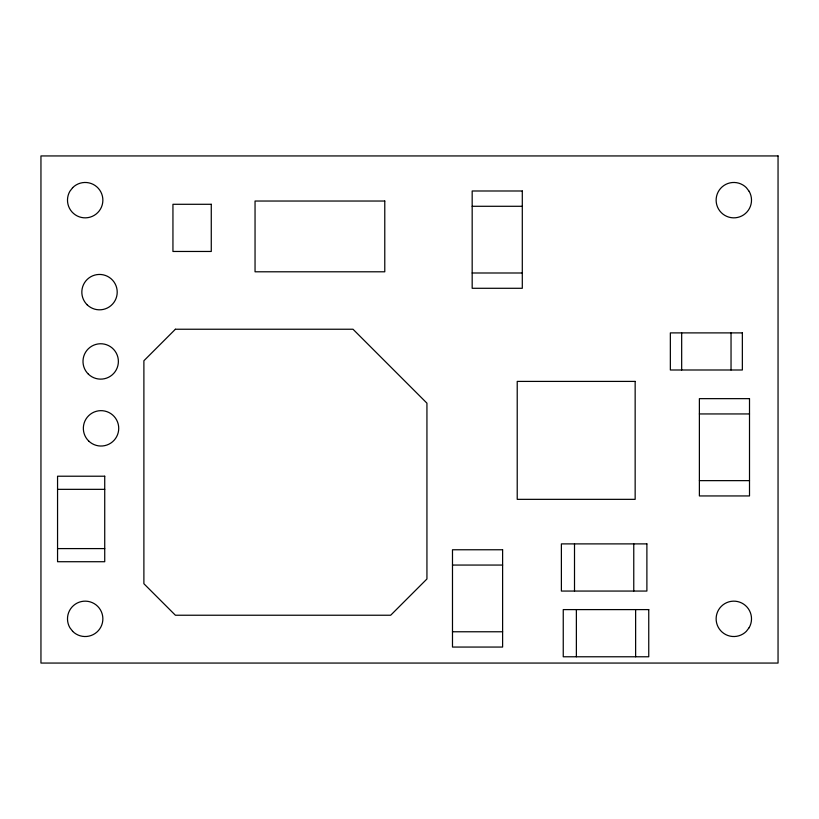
<?xml version="1.0" encoding="UTF-8"?>
<svg xmlns="http://www.w3.org/2000/svg" width="819" height="819" viewBox="0 0 819 819"><rect width="100%" height="100%" fill="white"/><g stroke="black" fill="none" stroke-linecap="round" stroke-linejoin="round"><path stroke-width="1.23" d="M472.174 206.286L522.297 206.286M472.174 272.993L522.297 272.993M699.385 413.943L749.508 413.943M699.385 480.64L749.508 480.64M57.555 489.342L104.73 489.342M57.555 548.597L104.73 548.597M452.487 565.059L502.61 565.059M452.487 631.766L502.61 631.766M731.039 332.893L731.039 369.993M681.674 332.893L681.674 369.993M635.626 609.602L635.626 656.777M633.763 543.888L633.763 591.062M576.371 609.602L576.371 656.777M574.508 543.888L574.508 591.062M72.666 187.653L69.861 191.318A17.69 17.69 0 0 0 83.63 217.782A17.69 17.69 0 0 0 101.802 194.113A17.69 17.69 0 0 0 72.666 187.653M749.139 627.682L746.334 631.347A17.69 17.69 0 0 1 717.198 624.887A17.69 17.69 0 0 1 735.37 601.218A17.69 17.69 0 0 1 749.139 627.682M175.399 329.238L143.888 360.759L143.888 583.722L175.399 615.233L390.673 615.233L426.934 578.982L426.934 403.163L353.009 329.238L175.399 329.238M778.05 155.938L40.95 155.938L40.95 663.062L778.05 663.062L778.05 155.938M522.297 190.991L472.174 190.991L472.174 288.288L522.297 288.288L522.297 190.991M384.776 201.034L255.047 201.034L255.047 271.795L384.776 271.795L384.776 201.034M211.271 204.289L172.942 204.289L172.942 251.464L211.271 251.464L211.271 204.289M742.352 332.893L670.351 332.893L670.351 369.993L742.352 369.993L742.352 332.893M635.155 381.408L517.219 381.408L517.219 499.344L635.155 499.344L635.155 381.408M749.508 398.648L699.385 398.648L699.385 495.945L749.508 495.945L749.508 398.648M104.73 476.218L57.555 476.218L57.555 561.721L104.73 561.721L104.73 476.218M646.887 543.888L561.384 543.888L561.384 591.062L646.887 591.062L646.887 543.888M502.61 549.764L452.487 549.764L452.487 647.061L502.61 647.061L502.61 549.764M648.75 609.602L563.247 609.602L563.247 656.777L648.75 656.777L648.75 609.602M749.139 191.318L746.334 187.653A17.69 17.69 0 0 0 717.198 194.113A17.69 17.69 0 0 0 735.37 217.782A17.69 17.69 0 0 0 749.139 191.318M72.666 631.347L69.861 627.682A17.69 17.69 0 0 1 83.63 601.218A17.69 17.69 0 0 1 101.802 624.887A17.69 17.69 0 0 1 72.666 631.347M88.728 441.052A17.69 17.69 0 0 0 118.192 432.657A17.69 17.69 0 0 0 96.181 411.333A17.69 17.69 0 0 0 88.728 441.052M88.38 374.15A17.69 17.69 0 0 0 117.844 365.755A17.69 17.69 0 0 0 95.833 344.43A17.69 17.69 0 0 0 88.38 374.15M87.213 304.842A17.69 17.69 0 0 0 116.677 296.447A17.69 17.69 0 0 0 94.666 275.123A17.69 17.69 0 0 0 87.213 304.842"/></g></svg>
